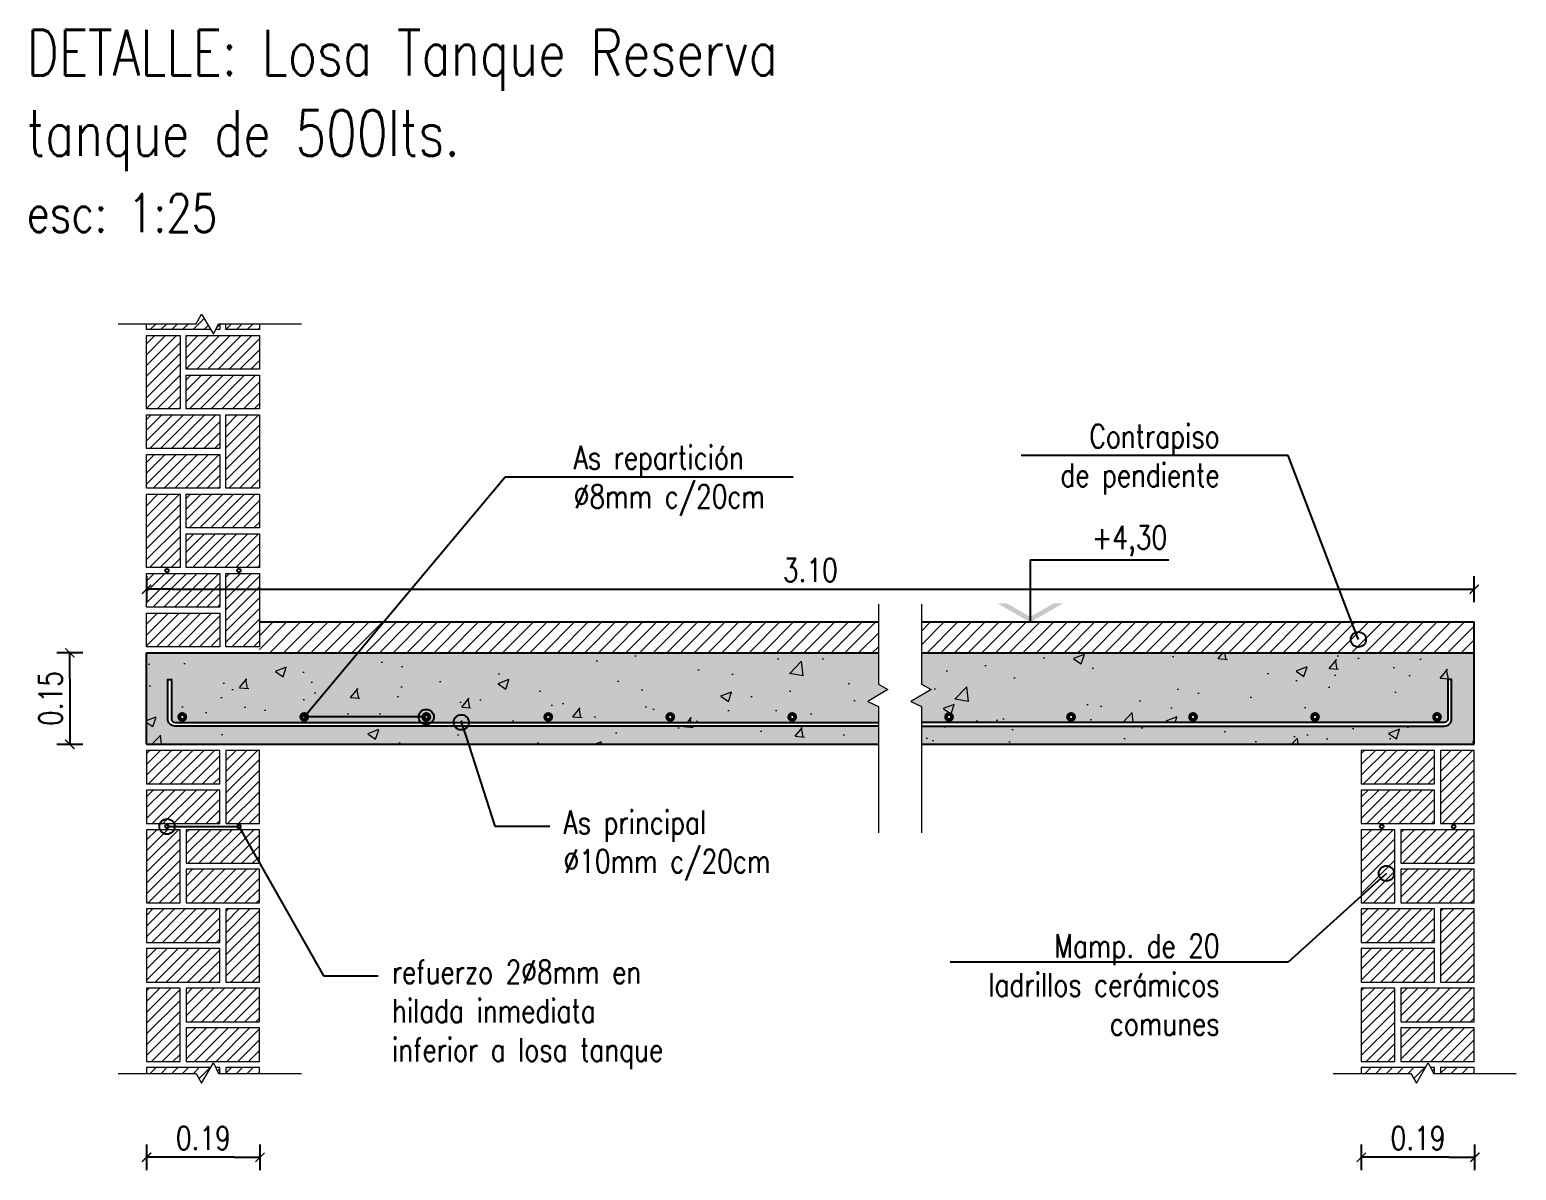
# Model space of a CAD drawing. Header units: millimetres. Extents: x 157 to 449, y 13 to 189.
# Drawn here: x 404.4 to 414.15, y 139.78 to 147.26 of the extents above; entities that cross this region are included whole.
import ezdxf
from ezdxf import colors
from ezdxf.entities.mleader import LeaderData, LeaderLine
from ezdxf.enums import TextEntityAlignment as Align
from ezdxf.math import Vec2, Vec3

# ---------------------------------------------------------------- set-up
doc = ezdxf.new("R2010")
doc.units = ezdxf.units.MM
doc.header["$LTSCALE"] = 0.1
doc.header["$MEASUREMENT"] = 0
doc.header["$PDMODE"] = 3
doc.header["$PDSIZE"] = 0.1
doc.layers.get('DEFPOINTS').update_dxf_attribs({"color": 1})
for name, color, linetype in [('Armad long', 10, 'Continuous'), ('AUXILIAR', 1, 'Continuous'), ('Cotas', 1, 'Continuous'), ('COTAS-HECTOR', 2, 'Continuous'), ('COTAS-NIVEL', 2, 'Continuous'), ('FUNDACION', 4, 'Continuous'), ('HIERROS', 10, 'Continuous'), ('TEXTO', 2, 'Continuous'), ('ZAPATA', 3, 'Continuous')]:
    doc.layers.add(name, color=color, linetype=linetype)
doc.layers.add('SOMBRA', color=1, linetype='Continuous', lineweight=0)
doc.styles.add('1 en 100', font='romans.shx', dxfattribs={"height": 0.17})
doc.styles.add('ARIALB', font='simplex.shx', dxfattribs={"width": 0.784})
doc.styles.add('COTAS', font='ROMANS.shx', dxfattribs={"width": 0.7})
doc.styles.add('CYPETXT', font='simplex.shx', dxfattribs={"height": 0.2})
doc.dimstyles.new('1 en 100', dxfattribs={"dimtxt": 0.2, "dimasz": 0.17, "dimexe": 0, "dimexo": 0, "dimgap": 0.05, "dimtad": 1, "dimzin": 0, "dimdsep": 46, "dimtxsty": '1 en 100', "dimblk1": 'C-1', "dimblk2": 'C-1', "dimsah": 1, "dimcen": 0.17, "dimse1": 1, "dimse2": 1, "dimclrd": 1, "dimclrt": 256, "dimadec": 0, "dimazin": 0, "dimtfac": 1, "dimtofl": 0, "dimtmove": 2, "dimatfit": 3, "dimfxl": 1, "dimtolj": 1, "dimtzin": 0, "dimlwd": -1, "dimarcsym": 0})
pattern_1 = [(45, (-1206.81926, -337.679604), (-0.035355339, 0.035355339), [])]

# ---------------------------------------------------------------- blocks, each defined once
blk = doc.blocks.new('C-1')
for p, q in [((-1, 0), (0, 0)), ((0, -0.5), (0, 0.5))]:
    blk.add_line(p, q)
at = {"const_width": 0.05}
for points in [[(-0.5, 0), (0, 0)], [(-0.177, -0.177), (0.177, 0.177)]]:
    blk.add_lwpolyline(points, dxfattribs=at)
blk = doc.blocks.new('*D339')
at = {"layer": 'Cotas', "color": 1, "transparency": 16777216}
blk.add_line((404.661, 142.9998), (404.661, 142.7398), dxfattribs=at)
at = {"layer": 'DEFPOINTS', "color": 0, "transparency": 16777216}
for p in [(405.1639, 143.1698), (404.661, 142.5698), (405.1639, 142.5698)]:
    blk.add_point(p, dxfattribs=at)
at = {"layer": 'Cotas', "color": 1, "transparency": 16777216, "xscale": 0.17, "yscale": 0.17, "zscale": 0.17}
for p, rotation in [((404.661, 143.1698), 90), ((404.661, 142.5698), 270)]:
    blk.add_blockref('C-1', p, dxfattribs=dict(at, rotation=rotation))
at = {"layer": 'Cotas', "color": 2, "transparency": 16777216, "insert": (404.5345, 142.8698), "char_height": 0.153, "attachment_point": 5, "rotation": 90, "style": 'ARIALB'}
blk.add_mtext('\\A1;0.15', dxfattribs=at)
blk = doc.blocks.new('*D340')
at = {"layer": 'Cotas', "color": 1, "transparency": 16777216}
blk.add_line((405.7383, 139.8612), (405.3339, 139.8612), dxfattribs=at)
at = {"layer": 'DEFPOINTS', "color": 0, "transparency": 16777216}
for p in [(405.1639, 140.4115), (405.9083, 140.4115), (405.1639, 139.8612)]:
    blk.add_point(p, dxfattribs=at)
at = {"layer": 'Cotas', "color": 1, "transparency": 16777216, "xscale": 0.17, "yscale": 0.17, "zscale": 0.17, "rotation": 180}
blk.add_blockref('C-1', (405.1639, 139.8612), dxfattribs=at)
at = {"layer": 'Cotas', "color": 1, "transparency": 16777216, "xscale": 0.17, "yscale": 0.17, "zscale": 0.17}
blk.add_blockref('C-1', (405.9083, 139.8612), dxfattribs=at)
at = {"layer": 'Cotas', "color": 2, "transparency": 16777216, "insert": (405.5361, 139.9877), "char_height": 0.153, "attachment_point": 5, "style": 'ARIALB'}
blk.add_mtext('\\A1;0.19', dxfattribs=at)
blk = doc.blocks.new('*D341')
at = {"layer": 'Cotas', "color": 1, "transparency": 16777216}
blk.add_line((405.3339, 143.5864), (413.7004, 143.5864), dxfattribs=at)
at = {"layer": 'DEFPOINTS', "color": 0, "transparency": 16777216}
for p in [(413.8704, 143.5864), (405.1639, 143.1698), (413.8704, 143.1698)]:
    blk.add_point(p, dxfattribs=at)
at = {"layer": 'Cotas', "color": 1, "transparency": 16777216, "xscale": 0.17, "yscale": 0.17, "zscale": 0.17, "rotation": 180}
blk.add_blockref('C-1', (405.1639, 143.5864), dxfattribs=at)
at = {"layer": 'Cotas', "color": 1, "transparency": 16777216, "xscale": 0.17, "yscale": 0.17, "zscale": 0.17}
blk.add_blockref('C-1', (413.8704, 143.5864), dxfattribs=at)
at = {"layer": 'Cotas', "color": 2, "transparency": 16777216, "insert": (409.5171, 143.7129), "char_height": 0.153, "attachment_point": 5, "style": 'ARIALB'}
blk.add_mtext('\\A1;3.10', dxfattribs=at)
blk = doc.blocks.new('_Origin')
at = {"color": 0, "linetype": 'ByBlock', "lineweight": -2}
blk.add_line((0, 0), (-1, 0), dxfattribs=at)
blk.add_circle((0, 0), 0.5, dxfattribs=at)
blk = doc.blocks.new('niv')
at = {"linetype": 'ByBlock'}
blk.add_line((0, 0.3254), (0, 0), dxfattribs=at)
blk.add_line((0, 0.3254), (0.7204, 0.3254))
for points in [[(-0.1724, 0.0996), (-0.1232, 0.0996), (0, 0), (0, 0.0284)], [(0.1724, 0.0996), (0.1232, 0.0996), (0, 0), (0, 0.0284)]]:
    blk.add_solid(points)
at = {"style": 'COTAS', "width": 0.8}
blk.add_attdef('NIVEL', text='', height=0.1478, dxfattribs=at).set_placement((0.7126, 0.3816), align=Align.RIGHT)
blk = doc.blocks.new('*D342')
at = {"layer": 'Cotas', "color": 1, "transparency": 16777216}
blk.add_line((413.7049, 139.8612), (413.3004, 139.8612), dxfattribs=at)
at = {"layer": 'DEFPOINTS', "color": 0, "transparency": 16777216}
for p in [(413.1304, 140.4115), (413.8749, 140.4115), (413.1304, 139.8612)]:
    blk.add_point(p, dxfattribs=at)
at = {"layer": 'Cotas', "color": 1, "transparency": 16777216, "xscale": 0.17, "yscale": 0.17, "zscale": 0.17, "rotation": 180}
blk.add_blockref('C-1', (413.1304, 139.8612), dxfattribs=at)
at = {"layer": 'Cotas', "color": 1, "transparency": 16777216, "xscale": 0.17, "yscale": 0.17, "zscale": 0.17}
blk.add_blockref('C-1', (413.8749, 139.8612), dxfattribs=at)
at = {"layer": 'Cotas', "color": 2, "transparency": 16777216, "insert": (413.5026, 139.9877), "char_height": 0.153, "attachment_point": 5, "style": 'ARIALB'}
blk.add_mtext('\\A1;0.19', dxfattribs=at)

msp = doc.modelspace()

# ---------------------------------------------------------------- hatches: boundary and pattern name
at = {"layer": 'SOMBRA'}
h = msp.add_hatch(dxfattribs=at)
h.set_pattern_fill('ANSI31', color=256, scale=0.4)
h.set_pattern_definition(pattern_1)
h.paths.add_polyline_path([(405.3839, 145.2498), (405.1639, 145.2498), (405.1639, 144.7698), (405.3839, 144.7698)])
h.paths.add_polyline_path([(405.5249, 145.3911), (405.4887, 145.3282), (405.1639, 145.3282), (405.1639, 145.2898), (405.5844, 145.2898)])
h.paths.add_polyline_path([(405.9039, 145.3282), (405.6839, 145.3282), (405.6839, 145.2898), (405.9039, 145.2898)])
h.paths.add_polyline_path([(405.6439, 145.3282), (405.6365, 145.3282), (405.6177, 145.2898), (405.6439, 145.2898)])
h.paths.add_polyline_path([(405.9039, 145.2498), (405.4239, 145.2498), (405.4239, 145.0298), (405.9039, 145.0298)])
h.paths.add_polyline_path([(405.9039, 144.9898), (405.4239, 144.9898), (405.4239, 144.7698), (405.9039, 144.7698)])
h.paths.add_polyline_path([(405.6439, 144.7298), (405.1639, 144.7298), (405.1639, 144.5098), (405.6439, 144.5098)])
h.paths.add_polyline_path([(405.6439, 144.4698), (405.1639, 144.4698), (405.1639, 144.2498), (405.6439, 144.2498)])
h.paths.add_polyline_path([(405.9039, 144.7298), (405.6839, 144.7298), (405.6839, 144.2498), (405.9039, 144.2498)])
h.paths.add_polyline_path([(405.9039, 144.2098), (405.4239, 144.2098), (405.4239, 143.9898), (405.9039, 143.9898)])
h.paths.add_polyline_path([(405.3839, 144.2098), (405.1639, 144.2098), (405.1639, 143.7298), (405.3839, 143.7298)])
h.paths.add_polyline_path([(405.9039, 143.9498), (405.4239, 143.9498), (405.4239, 143.7298), (405.9039, 143.7298)])
h.paths.add_polyline_path([(405.6439, 143.6898), (405.1639, 143.6898), (405.1639, 143.4698), (405.6439, 143.4698)])
h.paths.add_polyline_path([(405.9039, 143.6898), (405.6839, 143.6898), (405.6839, 143.2098), (405.9039, 143.2098)])
h.paths.add_polyline_path([(405.6439, 143.4298), (405.1639, 143.4298), (405.1639, 143.2098), (405.6439, 143.2098)])
at = {"layer": 'SOMBRA', "true_color": 0x2776bb}
h = msp.add_hatch(dxfattribs=at)
h.set_pattern_fill('ANSI31', color=152, scale=0.02)
h.set_pattern_definition([(45, (-3718.19668, -1595.034904), (-0.0449012806, 0.0449012806), [])])
h.paths.add_polyline_path([(409.9632, 143.3698), (405.9039, 143.3698), (405.9039, 143.2098), (405.9039, 143.1698), (409.9632, 143.1698)])
h.paths.add_polyline_path([(413.8704, 143.3698), (410.2461, 143.3698), (410.2461, 143.1698), (413.8704, 143.1698)])
at = {"layer": 'SOMBRA'}
h = msp.add_hatch(color=253, dxfattribs=at)
h.dxf.hatch_style = 1
h.paths.add_polyline_path([(409.9632, 143.1698), (405.1639, 143.1698), (405.1639, 142.5698), (409.9632, 142.5698), (409.9632, 142.6898), (405.3506, 142.6898, -0.414214), (405.3026, 142.7378), (405.3026, 142.9938), (405.3266, 142.9938), (405.3266, 142.7378, 0.414214), (405.3506, 142.7138), (409.9632, 142.7138), (409.9632, 142.8167), (409.8941, 142.8507), (410.0262, 142.9283), (409.9632, 142.9645)])
h.paths.add_polyline_path([(407.8108, 142.7491, -1), (407.7858, 142.7491, -1)], flags=16)
h.paths.add_polyline_path([(408.6108, 142.7491, -1), (408.5858, 142.7491, -1)], flags=16)
h.paths.add_polyline_path([(407.0108, 142.7491, -1), (406.9858, 142.7491, -1)], flags=16)
h.paths.add_polyline_path([(409.3858, 142.7491, -1), (409.4108, 142.7491, -1)], flags=16)
h.paths.add_polyline_path([(406.2108, 142.7491, -1), (406.1858, 142.7491, -1)], flags=16)
h.paths.add_polyline_path([(405.4108, 142.7491, -1), (405.3858, 142.7491, -1)], flags=16)
h.paths.add_polyline_path([(413.6986, 142.9938), (413.7226, 142.9938), (413.7226, 142.7378, -0.414214), (413.6746, 142.6898), (410.2461, 142.6898), (410.2461, 142.5698), (413.8704, 142.5698), (413.8704, 143.1698), (410.2461, 143.1698), (410.2461, 142.9645), (410.3091, 142.9283), (410.177, 142.8507), (410.2461, 142.8167), (410.2461, 142.7138), (413.6746, 142.7138, 0.414214), (413.6986, 142.7378)])
h.paths.add_polyline_path([(410.4394, 142.7491, -1), (410.4144, 142.7491, -1)], flags=16)
h.paths.add_polyline_path([(411.2144, 142.7491, -1), (411.2394, 142.7491, -1)], flags=16)
h.paths.add_polyline_path([(412.0144, 142.7491, -1), (412.0394, 142.7491, -1)], flags=16)
h.paths.add_polyline_path([(412.8144, 142.7491, -1), (412.8394, 142.7491, -1)], flags=16)
h.paths.add_polyline_path([(413.6144, 142.7491, -1), (413.6394, 142.7491, -1)], flags=16)
h = msp.add_hatch(dxfattribs=at)
h.set_pattern_fill('AR-CONC', color=2, scale=0.004)
h.set_pattern_definition([(50, (-3718.1967, -1591.0349), (0.728738676, -0.06375634), [0.0762, -0.8382]), (355, (-3718.1967, -1591.0349), (-0.14097369, 0.76422738), [0.06096, -0.67056234]), (100.451445, (-3718.13595, -1591.0402), (0.58776499, 0.70047101), [0.06476004, -0.71236098]), (46.1842, (-3718.1967, -1590.8317), (1.08431616, -0.16816931), [0.1143, -1.2573]), (96.635558, (-3718.1063, -1590.8457), (0.94961654, 0.9897045), [0.0971401, -1.06854243]), (351.18415, (-3718.1967, -1590.8317), (0.94961654, 0.9897045), [0.09143987, -1.00583893]), (21, (-3718.0951, -1590.8825), (0.606457565, -0.40906079), [0.0762, -0.8382]), (326, (-3718.0951, -1590.8825), (0.24720811, 0.73675186), [0.06096, -0.67056]), (71.451445, (-3718.04454, -1590.9166), (0.85366568, 0.32769108), [0.06476004, -0.71235975]), (37.5, (-3718.19668, -1591.0349), (0.012354413, 0.338220155), [0, -0.662432, 0, -0.68072, 0, -0.6731]), (7.5, (-3718.19668, -1591.0349), (0.26727865, 0.4007223), [0, -0.388112, 0, -0.647192, 0, -0.25654]), (327.5, (-3718.42325, -1591.0349), (0.54236238, -0.022914976), [0, -0.254, 0, -0.79248, 0, -1.05156]), (317.5, (-3718.52485, -1591.0349), (0.592516726, 0.101705964), [0, -0.3302, 0, -0.526288, 0, -0.74676])])
h.paths.add_polyline_path([(409.9632, 143.1698), (405.1639, 143.1698), (405.1639, 142.5698), (409.9632, 142.5698), (409.9632, 142.6898), (405.3506, 142.6898, -0.414214), (405.3026, 142.7378), (405.3026, 142.9938), (405.3266, 142.9938), (405.3266, 142.7378, 0.414214), (405.3506, 142.7138), (409.9632, 142.7138), (409.9632, 142.8167), (409.8941, 142.8507), (410.0262, 142.9283), (409.9632, 142.9645)])
h.paths.add_polyline_path([(407.8108, 142.7491, -1), (407.7858, 142.7491, -1)], flags=16)
h.paths.add_polyline_path([(408.6108, 142.7491, -1), (408.5858, 142.7491, -1)], flags=16)
h.paths.add_polyline_path([(407.0108, 142.7491, -1), (406.9858, 142.7491, -1)], flags=16)
h.paths.add_polyline_path([(409.3858, 142.7491, -1), (409.4108, 142.7491, -1)], flags=16)
h.paths.add_polyline_path([(406.2108, 142.7491, -1), (406.1858, 142.7491, -1)], flags=16)
h.paths.add_polyline_path([(405.4108, 142.7491, -1), (405.3858, 142.7491, -1)], flags=16)
h.paths.add_polyline_path([(413.6986, 142.9938), (413.7226, 142.9938), (413.7226, 142.7378, -0.414214), (413.6746, 142.6898), (410.2461, 142.6898), (410.2461, 142.5698), (413.8704, 142.5698), (413.8704, 143.1698), (410.2461, 143.1698), (410.2461, 142.9645), (410.3091, 142.9283), (410.177, 142.8507), (410.2461, 142.8167), (410.2461, 142.7138), (413.6746, 142.7138, 0.414214), (413.6986, 142.7378)])
h.paths.add_polyline_path([(410.4394, 142.7491, -1), (410.4144, 142.7491, -1)], flags=16)
h.paths.add_polyline_path([(411.2144, 142.7491, -1), (411.2394, 142.7491, -1)], flags=16)
h.paths.add_polyline_path([(412.0144, 142.7491, -1), (412.0394, 142.7491, -1)], flags=16)
h.paths.add_polyline_path([(412.8144, 142.7491, -1), (412.8394, 142.7491, -1)], flags=16)
h.paths.add_polyline_path([(413.6144, 142.7491, -1), (413.6394, 142.7491, -1)], flags=16)
h = msp.add_hatch(dxfattribs=at)
h.set_pattern_fill('AR-CONC', color=1, scale=0.002)
h.set_pattern_definition([(50, (-3718.19668, -1591.0349), (0.364369338, -0.031878171), [0.0381, -0.4191]), (355, (-3718.19668, -1591.0349), (-0.070486843, 0.38211369), [0.03048, -0.335281168]), (100.451445, (-3718.1663, -1591.03756), (0.293882494, 0.350235504), [0.032380018, -0.35618049]), (46.1842, (-3718.1967, -1590.9333), (0.54215808, -0.084084656), [0.05715, -0.62865]), (96.635558, (-3718.1515, -1590.9403), (0.47480827, 0.49485225), [0.048570046, -0.534271216]), (351.184151, (-3718.1967, -1590.9333), (0.47480827, 0.49485225), [0.045719934, -0.502919464]), (21, (-3718.14588, -1590.9587), (0.303228783, -0.204530396), [0.0381, -0.4191]), (326, (-3718.14588, -1590.9587), (0.123604057, 0.368375932), [0.03048, -0.33528]), (71.451445, (-3718.1206, -1590.97575), (0.426832839, 0.163845538), [0.032380018, -0.356179875]), (37.5, (-3718.19668, -1591.0349), (0.0061772065, 0.1691100777), [0, -0.331216, 0, -0.34036, 0, -0.33655]), (7.5, (-3718.19668, -1591.0349), (0.133639325, 0.20036115), [0, -0.194056, 0, -0.323596, 0, -0.12827]), (327.5, (-3718.30996, -1591.0349), (0.2711811903, -0.011457488), [0, -0.127, 0, -0.39624, 0, -0.52578]), (317.5, (-3718.36076, -1591.0349), (0.296258363, 0.050852982), [0, -0.1651, 0, -0.263144, 0, -0.37338])])
h.paths.add_polyline_path([(409.9632, 143.1698), (405.1639, 143.1698), (405.1639, 142.5698), (409.9632, 142.5698), (409.9632, 142.6898), (405.3506, 142.6898, -0.414214), (405.3026, 142.7378), (405.3026, 142.9938), (405.3266, 142.9938), (405.3266, 142.7378, 0.414214), (405.3506, 142.7138), (409.9632, 142.7138), (409.9632, 142.8167), (409.8941, 142.8507), (410.0262, 142.9283), (409.9632, 142.9645)])
h.paths.add_polyline_path([(407.8108, 142.7491, -1), (407.7858, 142.7491, -1)], flags=16)
h.paths.add_polyline_path([(408.6108, 142.7491, -1), (408.5858, 142.7491, -1)], flags=16)
h.paths.add_polyline_path([(407.0108, 142.7491, -1), (406.9858, 142.7491, -1)], flags=16)
h.paths.add_polyline_path([(409.3858, 142.7491, -1), (409.4108, 142.7491, -1)], flags=16)
h.paths.add_polyline_path([(406.2108, 142.7491, -1), (406.1858, 142.7491, -1)], flags=16)
h.paths.add_polyline_path([(405.4108, 142.7491, -1), (405.3858, 142.7491, -1)], flags=16)
h.paths.add_polyline_path([(413.6986, 142.9938), (413.7226, 142.9938), (413.7226, 142.7378, -0.414214), (413.6746, 142.6898), (410.2461, 142.6898), (410.2461, 142.5698), (413.8704, 142.5698), (413.8704, 143.1698), (410.2461, 143.1698), (410.2461, 142.9645), (410.3091, 142.9283), (410.177, 142.8507), (410.2461, 142.8167), (410.2461, 142.7138), (413.6746, 142.7138, 0.414214), (413.6986, 142.7378)])
h.paths.add_polyline_path([(410.4394, 142.7491, -1), (410.4144, 142.7491, -1)], flags=16)
h.paths.add_polyline_path([(411.2144, 142.7491, -1), (411.2394, 142.7491, -1)], flags=16)
h.paths.add_polyline_path([(412.0144, 142.7491, -1), (412.0394, 142.7491, -1)], flags=16)
h.paths.add_polyline_path([(412.8144, 142.7491, -1), (412.8394, 142.7491, -1)], flags=16)
h.paths.add_polyline_path([(413.6144, 142.7491, -1), (413.6394, 142.7491, -1)], flags=16)
h = msp.add_hatch(dxfattribs=at)
h.set_pattern_fill('ANSI31', color=256, scale=0.4)
h.set_pattern_definition(pattern_1)
h.paths.add_polyline_path([(405.3839, 140.4898), (405.1639, 140.4898), (405.1639, 140.9698), (405.3839, 140.9698)])
h.paths.add_polyline_path([(405.5249, 140.3485), (405.4887, 140.4115), (405.1639, 140.4115), (405.1639, 140.4498), (405.5844, 140.4498)])
h.paths.add_polyline_path([(405.9039, 140.4115), (405.6839, 140.4115), (405.6839, 140.4498), (405.9039, 140.4498)])
h.paths.add_polyline_path([(405.6439, 140.4115), (405.6365, 140.4115), (405.6177, 140.4498), (405.6439, 140.4498)])
h.paths.add_polyline_path([(405.9039, 140.4898), (405.4239, 140.4898), (405.4239, 140.7098), (405.9039, 140.7098)])
h.paths.add_polyline_path([(405.9039, 140.7498), (405.4239, 140.7498), (405.4239, 140.9698), (405.9039, 140.9698)])
h.paths.add_polyline_path([(405.6439, 141.0098), (405.1639, 141.0098), (405.1639, 141.2298), (405.6439, 141.2298)])
h.paths.add_polyline_path([(405.6439, 141.2698), (405.1639, 141.2698), (405.1639, 141.4898), (405.6439, 141.4898)])
h.paths.add_polyline_path([(405.9039, 141.0098), (405.6839, 141.0098), (405.6839, 141.4898), (405.9039, 141.4898)])
h.paths.add_polyline_path([(405.9039, 141.5298), (405.4239, 141.5298), (405.4239, 141.7498), (405.9039, 141.7498)])
h.paths.add_polyline_path([(405.3839, 141.5298), (405.1639, 141.5298), (405.1639, 142.0098), (405.3839, 142.0098)])
h.paths.add_polyline_path([(405.9039, 141.7898), (405.4239, 141.7898), (405.4239, 142.0098), (405.9039, 142.0098)])
h.paths.add_polyline_path([(405.6439, 142.0498), (405.1639, 142.0498), (405.1639, 142.2698), (405.6439, 142.2698)])
h.paths.add_polyline_path([(405.9039, 142.0498), (405.6839, 142.0498), (405.6839, 142.5298), (405.9039, 142.5298)])
h.paths.add_polyline_path([(405.6439, 142.3098), (405.1639, 142.3098), (405.1639, 142.5298), (405.6439, 142.5298)])
h = msp.add_hatch(dxfattribs=at)
h.set_pattern_fill('ANSI31', color=256, scale=0.4)
h.set_pattern_definition([(45, (-1198.852734, -337.679604), (-0.035355339, 0.035355339), [])])
h.paths.add_polyline_path([(413.3504, 140.4898), (413.1304, 140.4898), (413.1304, 140.9698), (413.3504, 140.9698)])
h.paths.add_polyline_path([(413.4914, 140.3485), (413.4553, 140.4115), (413.1304, 140.4115), (413.1304, 140.4498), (413.551, 140.4498)])
h.paths.add_polyline_path([(413.8704, 140.4115), (413.6504, 140.4115), (413.6504, 140.4498), (413.8704, 140.4498)])
h.paths.add_polyline_path([(413.6104, 140.4115), (413.6031, 140.4115), (413.5842, 140.4498), (413.6104, 140.4498)])
h.paths.add_polyline_path([(413.8704, 140.4898), (413.3904, 140.4898), (413.3904, 140.7098), (413.8704, 140.7098)])
h.paths.add_polyline_path([(413.8704, 140.7498), (413.3904, 140.7498), (413.3904, 140.9698), (413.8704, 140.9698)])
h.paths.add_polyline_path([(413.6104, 141.0098), (413.1304, 141.0098), (413.1304, 141.2298), (413.6104, 141.2298)])
h.paths.add_polyline_path([(413.6104, 141.2698), (413.1304, 141.2698), (413.1304, 141.4898), (413.6104, 141.4898)])
h.paths.add_polyline_path([(413.8704, 141.0098), (413.6504, 141.0098), (413.6504, 141.4898), (413.8704, 141.4898)])
h.paths.add_polyline_path([(413.8704, 141.5298), (413.3904, 141.5298), (413.3904, 141.7498), (413.8704, 141.7498)])
h.paths.add_polyline_path([(413.3504, 141.5298), (413.1304, 141.5298), (413.1304, 142.0098), (413.3504, 142.0098)])
h.paths.add_polyline_path([(413.8704, 141.7898), (413.3904, 141.7898), (413.3904, 142.0098), (413.8704, 142.0098)])
h.paths.add_polyline_path([(413.6104, 142.0498), (413.1304, 142.0498), (413.1304, 142.2698), (413.6104, 142.2698)])
h.paths.add_polyline_path([(413.8704, 142.0498), (413.6504, 142.0498), (413.6504, 142.5298), (413.8704, 142.5298)])
h.paths.add_polyline_path([(413.6104, 142.3098), (413.1304, 142.3098), (413.1304, 142.5298), (413.6104, 142.5298)])

# ---------------------------------------------------------------- linework, layer by layer
at = {"layer": 'Armad long', "linetype": 'Continuous'}
for points in [[(409.9632, 142.6898), (405.3506, 142.6898, -0.414214), (405.3026, 142.7378), (405.3026, 142.9938), (405.3266, 142.9938), (405.3266, 142.7378, 0.414214), (405.3506, 142.7138), (409.9632, 142.7138)], [(410.2461, 142.6898), (413.6746, 142.6898, 0.414214), (413.7226, 142.7378), (413.7226, 142.9938), (413.6986, 142.9938), (413.6986, 142.7378, -0.414214), (413.6746, 142.7138), (410.2461, 142.7138)]]:
    msp.add_lwpolyline(points, format="xyb", dxfattribs=at)
at = {"layer": 'Armad long'}
for centre in [(405.2982, 143.7093), (405.7695, 143.7093), (405.2982, 142.0303), (405.7695, 142.0303), (413.2647, 142.0303), (413.736, 142.0303)]:
    msp.add_circle(centre, 0.012, dxfattribs=at)
at = {"layer": 'AUXILIAR', "color": 6, "lineweight": 18}
for points in [[(409.9632, 143.4893), (409.9632, 142.9645), (410.0262, 142.9283), (409.8941, 142.8507), (409.9632, 142.8167), (409.9632, 141.9902)], [(410.2461, 143.4893), (410.2461, 142.9645), (410.3091, 142.9283), (410.177, 142.8507), (410.2461, 142.8167), (410.2461, 141.9902)]]:
    msp.add_lwpolyline(points, dxfattribs=at)
at = {"layer": 'COTAS-HECTOR', "color": 6, "lineweight": 18}
for points in [[(404.9787, 145.3282), (405.4887, 145.3282), (405.5249, 145.3911), (405.6025, 145.2591), (405.6365, 145.3282), (406.1801, 145.3282)], [(404.9787, 140.4115), (405.4887, 140.4115), (405.5249, 140.3485), (405.6025, 140.4806), (405.6365, 140.4115), (406.1801, 140.4115)], [(412.9453, 140.4115), (413.4553, 140.4115), (413.4914, 140.3485), (413.569, 140.4806), (413.6031, 140.4115), (414.1467, 140.4115)]]:
    msp.add_lwpolyline(points, dxfattribs=at)
at = {"layer": 'FUNDACION', "color": 1}
msp.add_line((411.9687, 143.3698), (410.6323, 143.3698), dxfattribs=at)
at = {"layer": 'HIERROS', "const_width": 0.0384}
for points in [[(405.4108, 142.7491, -1), (405.3858, 142.7491, -1)], [(406.2108, 142.7491, -1), (406.1858, 142.7491, -1)], [(407.0108, 142.7491, -1), (406.9858, 142.7491, -1)], [(407.8108, 142.7491, -1), (407.7858, 142.7491, -1)], [(408.6108, 142.7491, -1), (408.5858, 142.7491, -1)], [(409.4108, 142.7491, -1), (409.3858, 142.7491, -1)], [(410.4144, 142.7491, 1), (410.4394, 142.7491, 1)], [(411.2144, 142.7491, 1), (411.2394, 142.7491, 1)], [(412.0144, 142.7491, 1), (412.0394, 142.7491, 1)], [(412.8144, 142.7491, 1), (412.8394, 142.7491, 1)], [(413.6144, 142.7491, 1), (413.6394, 142.7491, 1)]]:
    msp.add_lwpolyline(points, format="xyb", close=True, dxfattribs=at)
at = {"layer": 'SOMBRA', "color": 2}
for points in [[(405.5844, 145.2898), (405.1639, 145.2898), (405.1639, 145.3282)], [(405.6439, 145.3282), (405.6439, 145.2898), (405.6177, 145.2898)], [(405.9039, 145.3282), (405.9039, 145.2898), (405.6839, 145.2898), (405.6839, 145.3282)], [(405.5844, 140.4498), (405.1639, 140.4498), (405.1639, 140.4115)], [(405.6439, 140.4115), (405.6439, 140.4498), (405.6177, 140.4498)], [(405.9039, 140.4115), (405.9039, 140.4498), (405.6839, 140.4498), (405.6839, 140.4115)], [(413.551, 140.4498), (413.1304, 140.4498), (413.1304, 140.4115)], [(413.6104, 140.4115), (413.6104, 140.4498), (413.5842, 140.4498)], [(413.8704, 140.4115), (413.8704, 140.4498), (413.6504, 140.4498), (413.6504, 140.4115)]]:
    msp.add_lwpolyline(points, dxfattribs=at)
for points in [[(405.3839, 145.2498), (405.3839, 144.7698), (405.1639, 144.7698), (405.1639, 145.2498)], [(405.9039, 145.0298), (405.4239, 145.0298), (405.4239, 145.2498), (405.9039, 145.2498)], [(405.9039, 144.7698), (405.4239, 144.7698), (405.4239, 144.9898), (405.9039, 144.9898)], [(405.1639, 144.7298), (405.6439, 144.7298), (405.6439, 144.5098), (405.1639, 144.5098)], [(405.6839, 144.2498), (405.6839, 144.7298), (405.9039, 144.7298), (405.9039, 144.2498)], [(405.1639, 144.4698), (405.6439, 144.4698), (405.6439, 144.2498), (405.1639, 144.2498)], [(405.3839, 144.2098), (405.3839, 143.7298), (405.1639, 143.7298), (405.1639, 144.2098)], [(405.9039, 143.9898), (405.4239, 143.9898), (405.4239, 144.2098), (405.9039, 144.2098)], [(405.9039, 143.7298), (405.4239, 143.7298), (405.4239, 143.9498), (405.9039, 143.9498)], [(405.1639, 143.6898), (405.6439, 143.6898), (405.6439, 143.4698), (405.1639, 143.4698)], [(405.6839, 143.2098), (405.6839, 143.6898), (405.9039, 143.6898), (405.9039, 143.2098)], [(405.1639, 143.4298), (405.6439, 143.4298), (405.6439, 143.2098), (405.1639, 143.2098)], [(405.1639, 142.3098), (405.6439, 142.3098), (405.6439, 142.5298), (405.1639, 142.5298)], [(405.6839, 142.5298), (405.6839, 142.0498), (405.9039, 142.0498), (405.9039, 142.5298)], [(413.1304, 142.3098), (413.6104, 142.3098), (413.6104, 142.5298), (413.1304, 142.5298)], [(413.6504, 142.5298), (413.6504, 142.0498), (413.8704, 142.0498), (413.8704, 142.5298)], [(405.1639, 142.0498), (405.6439, 142.0498), (405.6439, 142.2698), (405.1639, 142.2698)], [(413.1304, 142.0498), (413.6104, 142.0498), (413.6104, 142.2698), (413.1304, 142.2698)], [(405.3839, 141.5298), (405.3839, 142.0098), (405.1639, 142.0098), (405.1639, 141.5298)], [(405.9039, 142.0098), (405.4239, 142.0098), (405.4239, 141.7898), (405.9039, 141.7898)], [(413.3504, 141.5298), (413.3504, 142.0098), (413.1304, 142.0098), (413.1304, 141.5298)], [(413.8704, 142.0098), (413.3904, 142.0098), (413.3904, 141.7898), (413.8704, 141.7898)], [(405.9039, 141.7498), (405.4239, 141.7498), (405.4239, 141.5298), (405.9039, 141.5298)], [(413.8704, 141.7498), (413.3904, 141.7498), (413.3904, 141.5298), (413.8704, 141.5298)], [(405.1639, 141.2698), (405.6439, 141.2698), (405.6439, 141.4898), (405.1639, 141.4898)], [(405.6839, 141.4898), (405.6839, 141.0098), (405.9039, 141.0098), (405.9039, 141.4898)], [(413.1304, 141.2698), (413.6104, 141.2698), (413.6104, 141.4898), (413.1304, 141.4898)], [(413.6504, 141.4898), (413.6504, 141.0098), (413.8704, 141.0098), (413.8704, 141.4898)], [(405.1639, 141.0098), (405.6439, 141.0098), (405.6439, 141.2298), (405.1639, 141.2298)], [(413.1304, 141.0098), (413.6104, 141.0098), (413.6104, 141.2298), (413.1304, 141.2298)], [(405.3839, 140.4898), (405.3839, 140.9698), (405.1639, 140.9698), (405.1639, 140.4898)], [(405.9039, 140.9698), (405.4239, 140.9698), (405.4239, 140.7498), (405.9039, 140.7498)], [(413.3504, 140.4898), (413.3504, 140.9698), (413.1304, 140.9698), (413.1304, 140.4898)], [(413.8704, 140.9698), (413.3904, 140.9698), (413.3904, 140.7498), (413.8704, 140.7498)], [(405.9039, 140.7098), (405.4239, 140.7098), (405.4239, 140.4898), (405.9039, 140.4898)], [(413.8704, 140.7098), (413.3904, 140.7098), (413.3904, 140.4898), (413.8704, 140.4898)]]:
    msp.add_lwpolyline(points, close=True, dxfattribs=at)
at = {"layer": 'ZAPATA', "linetype": 'Continuous'}
for p, q in [((405.1639, 143.1698), (409.9632, 143.1698)), ((405.1639, 142.5698), (405.1639, 143.1698)), ((410.2461, 143.1698), (413.8704, 143.1698)), ((413.8704, 142.5698), (413.8704, 143.1698)), ((405.1639, 142.5698), (409.9632, 142.5698)), ((410.2461, 142.5698), (413.8704, 142.5698))]:
    msp.add_line(p, q, dxfattribs=at)
for points in [[(409.9632, 143.3698), (405.9039, 143.3698)], [(413.8704, 143.1698), (413.8704, 143.3698), (410.2461, 143.3698)]]:
    msp.add_lwpolyline(points, dxfattribs=at)

# ---------------------------------------------------------------- block references
at = {"layer": 'COTAS-NIVEL'}
ref = msp.add_blockref('niv', (410.9594, 143.3698), dxfattribs=dict(at, xscale=1.260000000000218, yscale=1.260000000000218, zscale=1.260000000000218))
ref.add_attrib('NIVEL', '+4,30', dxfattribs={"layer": '0', "height": 0.153, "style": 'CYPETXT', "width": 0.784}).set_placement((411.8573, 143.8506), align=Align.RIGHT)

# ---------------------------------------------------------------- texts
at = {"layer": 'TEXTO', "color": 4, "style": 'CYPETXT', "width": 0.783571}
for s, p in [('DETALLE: Losa Tanque Reserva', (404.3776, 146.9562)), ('tanque de 500lts.', (404.3776, 146.4288))]:
    msp.add_text(s, height=0.3, dxfattribs=at).set_placement(p)
at = {"layer": 'TEXTO', "color": 3, "style": 'CYPETXT', "width": 0.783571}
msp.add_text('esc: 1:25', height=0.25, dxfattribs=at).set_placement((404.3776, 145.9288))

# ---------------------------------------------------------------- dimensions: what is measured, and where the dimension line sits
at = {"layer": 'Cotas'}
dim = msp.add_linear_dim(base=(413.8704, 143.5864), p1=(405.1639, 143.1698), p2=(413.8704, 143.1698), text='3.10', dimstyle='1 en 100', override={"dimtxt": 0.153, "dimlfac": 0.25, "dimtxsty": 'ARIALB', "dimclrt": 2}, dxfattribs=at)
dim.commit()
dim.dimension.update_dxf_attribs({"geometry": '*D341', "text_midpoint": (409.5171, 143.7129)})
dim = msp.add_linear_dim(base=(404.661, 142.5698), p1=(405.1639, 143.1698), p2=(405.1639, 142.5698), angle=90, dimstyle='1 en 100', override={"dimtxt": 0.153, "dimlfac": 0.25, "dimtxsty": 'ARIALB', "dimclrt": 2}, dxfattribs=at)
dim.commit()
dim.dimension.update_dxf_attribs({"geometry": '*D339', "text_midpoint": (404.5345, 142.8698)})
for base, p1, p2, picture, middle in [((405.1639, 139.8612), (405.9083, 140.4115), (405.1639, 140.4115), '*D340', (405.5361, 139.9877)), ((413.1304, 139.8612), (413.8749, 140.4115), (413.1304, 140.4115), '*D342', (413.5026, 139.9877))]:
    dim = msp.add_linear_dim(base=base, p1=p1, p2=p2, dimstyle='1 en 100', override={"dimtxt": 0.153, "dimlfac": 0.25, "dimtxsty": 'ARIALB', "dimclrt": 2}, dxfattribs=at)
    dim.commit()
    dim.dimension.update_dxf_attribs({"geometry": picture, "text_midpoint": middle})

# ---------------------------------------------------------------- leaders
at = {"layer": 'COTAS-HECTOR'}
ml = msp.add_multileader_mtext('Standard', dxfattribs=at)
ml.set_content('{\\W0.784;Contrapiso\\Pde pendiente}', color=256, style='CYPETXT')
ml.set_leader_properties(color=1)
ml.set_arrow_properties(name='ORIGIN')
ml.build(insert=Vec2(0, 0))
ml.multileader.update_dxf_attribs({"text_right_attachment_type": 6, "dogleg_length": 0.36, "arrow_head_size": 0.1})
ctx = ml.context
ctx.base_point, ctx.char_height, ctx.arrow_head_size, ctx.landing_gap_size, ctx.plane_origin = Vec3(410.9573, 144.5654), 0.153, 0.1, 0.09, Vec3(413.4378, 146.6452)
ctx.right_attachment, ctx.text_align_type = 6, 2
notes = []
notes.append((ctx, [(1, (1, 1, 0), (412.6511, 144.4634), (-1, 0), 0.36, [(0, [(413.1111, 143.2573)], 0, [])])]))
ctx.mtext.insert, ctx.mtext.width, ctx.mtext.alignment, ctx.mtext.flow_direction = Vec3(412.2011, 144.6674), 1.749314, 3, 5
ml = msp.add_multileader_mtext('Standard', dxfattribs=at)
ml.set_content('{\\W0.784;As repartición\\P%%C8mm c/20cm}', color=256, style='CYPETXT')
ml.set_leader_properties(color=1)
ml.set_arrow_properties(name='ORIGIN')
ml.build(insert=Vec2(0, 0))
ml.multileader.update_dxf_attribs({"text_left_attachment_type": 6, "text_right_attachment_type": 6, "dogleg_length": 0.36, "arrow_head_size": 0.1})
ctx = ml.context
ctx.base_point, ctx.char_height, ctx.arrow_head_size, ctx.landing_gap_size, ctx.plane_origin = Vec3(407.8755, 144.3232), 0.153, 0.1, 0.09, Vec3(409.9212, 146.2628)
ctx.left_attachment, ctx.right_attachment = 6, 6
notes.append((ctx, [(0, (1, 1, 0), (407.5155, 144.3232), (1, 0), 0.36, [(1, [(406.9983, 142.7491), (406.1983, 142.7491)], 0, [])])]))
ctx.mtext.insert, ctx.mtext.width, ctx.mtext.flow_direction = Vec3(407.9655, 144.5272), 1.609224, 5
ml = msp.add_multileader_mtext('Standard', dxfattribs=at)
ml.set_content('{\\W0.784;As principal %%C10mm c/20cm}', color=256, style='CYPETXT')
ml.set_leader_properties(color=1)
ml.set_arrow_properties(name='ORIGIN')
ml.build(insert=Vec2(0, 0))
ml.multileader.update_dxf_attribs({"text_right_attachment_type": 6, "dogleg_length": 0.36, "arrow_head_size": 0.1})
ctx = ml.context
ctx.base_point, ctx.char_height, ctx.arrow_head_size, ctx.landing_gap_size, ctx.plane_origin = Vec3(407.8089, 142.0328), 0.153, 0.1, 0.09, Vec3(409.7797, 143.0691)
ctx.right_attachment = 6
notes.append((ctx, [(0, (1, 1, 0), (407.4489, 142.0328), (1, 0), 0.36, [(0, [(407.2281, 142.7138)], 0, [])])]))
ctx.mtext.insert, ctx.mtext.width, ctx.mtext.flow_direction = Vec3(407.8989, 142.1348), 1.486288, 5
ml = msp.add_multileader_mtext('Standard', dxfattribs=at)
ml.set_content('{\\W0.784;refuerzo 2%%C8mm en hilada inmediata inferior a losa tanque}', color=256, style='CYPETXT')
ml.set_leader_properties(color=1)
ml.set_arrow_properties(name='ORIGIN')
ml.build(insert=Vec2(0, 0))
ml.multileader.update_dxf_attribs({"text_right_attachment_type": 6, "dogleg_length": 0.36, "arrow_head_size": 0.1})
ctx = ml.context
ctx.base_point, ctx.char_height, ctx.arrow_head_size, ctx.landing_gap_size, ctx.plane_origin = Vec3(406.6834, 141.0512), 0.153, 0.1, 0.09, Vec3(405.6806, 146.348)
ctx.right_attachment = 6
notes.append((ctx, [(0, (1, 1, 0), (406.3234, 141.0512), (1, 0), 0.36, [(1, [(405.2982, 142.0303), (405.7695, 142.0303)], 0, [])])]))
ctx.mtext.insert, ctx.mtext.width, ctx.mtext.flow_direction = Vec3(406.7734, 141.1532), 2.08205, 5
ml = msp.add_multileader_mtext('Standard', dxfattribs=at)
ml.set_content('{\\W0.784;Mamp. de 20\\Pladrillos cerámicos\\Pcomunes}', color=256, style='CYPETXT')
ml.set_leader_properties(color=1)
ml.set_arrow_properties(name='ORIGIN')
ml.build(insert=Vec2(0, 0))
ml.multileader.update_dxf_attribs({"text_right_attachment_type": 6, "dogleg_length": 0.36, "arrow_head_size": 0.1})
ctx = ml.context
ctx.base_point, ctx.char_height, ctx.arrow_head_size, ctx.landing_gap_size, ctx.plane_origin = Vec3(410.4432, 141.2483), 0.153, 0.1, 0.09, Vec3(413.4378, 143.1747)
ctx.right_attachment, ctx.text_align_type = 6, 2
notes.append((ctx, [(1, (1, 1, 0), (412.6511, 141.1412), (-1, 0), 0.36, [(0, [(413.2946, 141.723)], 0, [])])]))
ctx.mtext.insert, ctx.mtext.width, ctx.mtext.alignment, ctx.mtext.flow_direction = Vec3(412.2011, 141.3248), 1.749314, 3, 5
for ctx, leaders in notes:
    for number, flags, end, landing, length, lines in leaders:
        leader = LeaderData()
        leader.index, (leader.has_last_leader_line, leader.has_dogleg_vector, leader.attachment_direction) = number, flags
        leader.last_leader_point, leader.dogleg_vector, leader.dogleg_length = Vec3(end), Vec3(landing), length
        for number, points, colour, breaks in lines:
            line = LeaderLine()
            line.index, line.vertices, line.color, line.breaks = number, Vec3.list(points), colors.encode_raw_color(colour), breaks
            leader.lines.append(line)
        ctx.leaders.append(leader)

doc.saveas('drawing.dxf')
